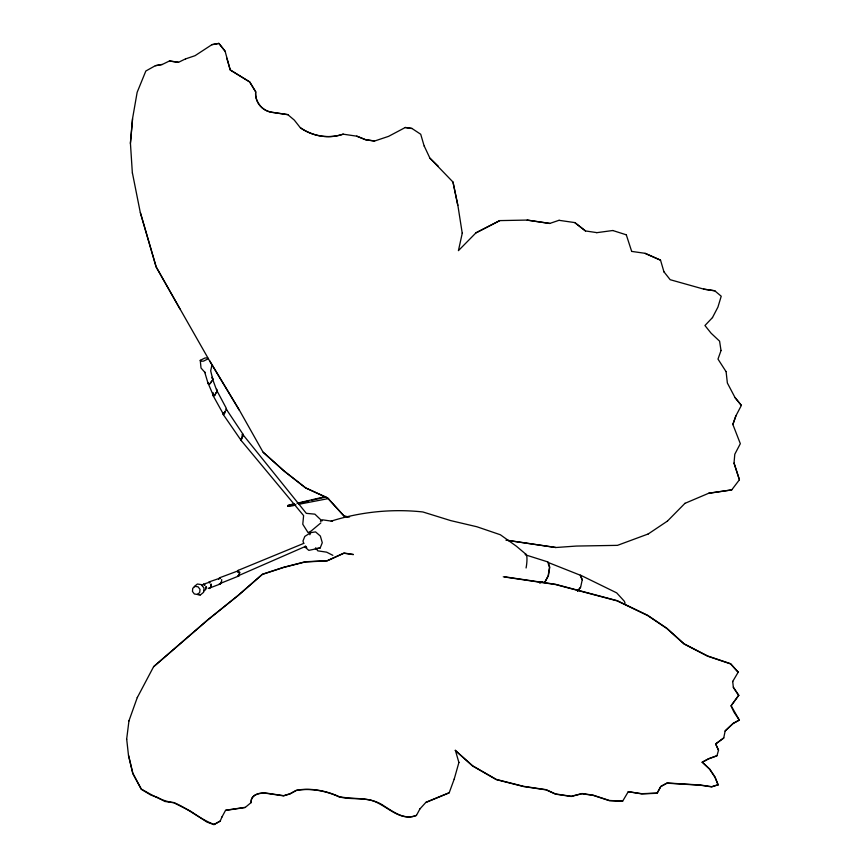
<?xml version="1.0" encoding="UTF-8"?>
<svg xmlns="http://www.w3.org/2000/svg" width="868" height="868" viewBox="0 0 868 868"><rect width="100%" height="100%" fill="white"/><g stroke="black" fill="none" stroke-linecap="round" stroke-linejoin="round"><path stroke-width="1.3" d="M130.384 143.383L132.511 118.829L137.144 92.333L145.835 71.013L155.426 65.653L162.37 64.416L169.51 60.955L178.504 62.29M132.576 118.775L130.439 143.318L132.359 173.047M126.63 739.406L128.974 720.755M223.174 413.309L222.881 412.81L223.315 414.611L241.196 440.521L240.892 439.23M213.061 392.586L213.344 396.068L223.369 414.144L225.485 410.933L224.356 414.079L223.315 414.611M210.75 586.475L211.228 584.023L210.913 587.061L209.524 588.526L208.103 588.124M211.738 365.905L210.685 370.842L212.844 379.739L212.107 377.949M499.849 220.537L475.979 232.83L458.423 250.646L462.286 233.069M212.584 379.088L217.206 391.761L216.544 390.014L226.168 408.025L226.602 410.39L226.081 408.871L242.964 434.184L243.344 435.888L243.018 434.738L306.306 513.346L314.889 514.16L322.006 520.963M205.564 588.992L206.139 586.573L205.683 589.546L204.013 590.934M454.192 779.171L458.955 762.321M703.547 289.152L714.798 290.823L721.221 296.216L717.934 307.098L712.465 317.59M126.695 739.21L128.507 755.583L132.804 773.572L141.256 789.272L150.772 795.023L157.694 797.486L164.79 801.435L173.795 802.759L190.222 810.972L207.007 822.126L213.929 824.6L220.233 820.987M622.638 801.186L609.369 800.47L593.278 795.196L582.027 793.536L571.285 796.281L555.531 793.949L546.189 789.685L523.675 786.354L496.333 779.421L472.637 765.793L455.277 750.419L472.572 765.988L496.268 779.616L523.621 786.549L546.124 789.869L555.466 794.144L571.22 796.477L581.961 793.732L593.213 795.392L609.303 800.665L622.638 801.186L628.258 791.703L641.767 793.699L657.174 793.081L660.83 786.397L667.069 782.979L700.487 785.03L711.738 786.69L718.151 784.748L715.048 777.066L709.688 769.037L702.255 762.158L708.494 758.74L716.99 755.659M628.258 791.703L641.702 793.884L657.119 793.276L660.765 786.592L667.004 783.175L700.422 785.225L711.673 786.885L718.151 784.748M718.086 784.943L714.982 777.261L709.633 769.232L702.255 762.158M504.677 576.808L555.563 584.327L617.181 600.667L647.626 615.293L666.83 628.258L684.114 643.817L707.648 655.98L730.661 663.716L738.201 672.266L730.596 663.911L707.583 656.165L684.049 644.013L666.765 628.443L647.571 615.488L617.115 600.862L555.498 584.522L503.277 576.808M718.498 750.31L715.623 743.898L723.771 737.876M725.105 731.051L733.091 723.554L739.33 720.136L733.97 712.118L731.04 705.901L738.744 695.268L733.384 687.25M739.33 720.136L731.106 705.706L738.744 695.268M237.723 571.784L238.19 570.363L303.919 543.314M721.069 350.433L717.988 359.092L726.017 371.58M732.809 424.56L735.836 415.967L741.37 405.41L735.196 397.718M735.901 415.902L732.874 424.495L740.328 443.678L734.795 454.235L734.013 463.154L739.417 479.776L731.691 489.932L708.603 493.295L684.939 503.353M128.92 720.95L137.328 697.416M454.257 778.976L449.147 792.885L425.928 802.455M237.702 572.066L238.19 570.818L238.939 572.381L238.19 570.363M309.854 534.753L310.69 532.648L315.561 531.889L320.357 536.055L322.278 542.706L320.184 547.958L308.813 550.366L304.646 546.753M221.969 816.907L220.168 821.182L213.929 824.6M238.147 575.419L238.884 575.484L239.763 572.24L238.83 575.983L220.342 583.415L221.351 581.81M218.725 579.314L219.517 577.806L238.19 570.818M137.274 697.612L153.669 666.581L207.951 619.665L238.299 595.242L262.407 574.236L283.717 567.26L305.2 561.77L327.193 560.685L344.01 553.046L353.385 554.435M221.904 817.103L225.615 810.224L245.188 807.338M420.09 808.618L416.38 815.508C398.889 822.18 386.151 804.104 370.343 800.025C359.97 797.855 349.337 799.558 339.008 796.835A48.38 29.089 17.7 0 0 296.238 790.509L289.999 793.927L283.586 795.869L267.832 793.536A18.228 10.958 17.7 0 0 251.199 802.64M732.646 681.564L738.267 672.071M209.427 588.092L220.407 583.947L221.47 582.493L221.698 579.596M577.687 590.989L580.649 587.224L582.189 579.954L580.149 575.159L547.806 562.334M577.545 591.043L580.464 587.354M420.025 808.813L425.982 802.26L449.201 792.69M294.426 503.874C282.87 505.784 288.284 507.52 295.923 504.851M288.089 506.359L287.937 505.393M202.049 585.694L203.459 584.207L208.917 582.417L210.067 582.819L208.765 582.027L219.626 578.283L220.483 578.609L219.517 577.806M712.53 317.536L704.946 325.522L711.109 333.214L719.594 341.178L721.004 350.498M241 440.282L242.584 435.031L242.378 437.646L241 440.282L303.605 515.592L302.78 524.261L308.053 532.616L310.994 531.14L320.856 522.905M626.208 234.783L612.895 230.552M626.262 234.718L631.654 251.329M663.998 272.01L660.526 260.118L645.163 253.326L631.6 251.394M741.37 405.41L735.142 397.783L727.362 383.005L726.082 371.515M739.417 479.776L734.078 463.089M667.438 521.104L685.004 503.288M153.603 666.776L207.886 619.86L238.233 595.437L262.342 574.421L283.662 567.455L305.135 561.965L327.138 560.88L343.945 553.241L353.319 554.63M194.215 586.605L197.362 584.023L201.419 584.631L204.002 588.048L203.6 592.301L200.443 594.884L194.356 593.983L192.446 591.433L192.739 588.287L195.083 586.377L198.088 586.822L200.009 589.361L199.705 592.508L197.372 594.417L200.443 594.884M200.258 360.339L204.946 358.007L207.55 357.909L208.201 358.788L203.513 361.121L200.92 361.218L200.258 360.339L201.018 368.01L205.163 372.687L204.674 372.025L207.81 382.528L213.419 395.689L214.852 394.951L216.154 392.553L214.7 395.591L213.344 396.068M320.411 521.332L322.364 519.813L332.498 521.277L331.207 521.125C360.383 511.925 392.076 508.572 422.879 511.968L450.785 520.626L476.89 526.757L500.369 534.764L516.373 546.2L526.171 554.457M715.558 744.093L723.717 738.071L725.171 730.856L733.145 723.359L739.395 719.941M648.081 534.059L667.503 521.05M310.69 532.648L304.798 536.435L302.986 540.981L303.648 543.292M702.19 762.354L708.44 758.936L716.925 755.854L718.552 750.115L715.623 743.898M242.009 434.673L242.964 434.184M475.924 232.895L499.784 220.602L527.245 220.071L549.748 223.401M185.643 58.818L178.45 62.344L169.444 61.02M238.884 575.484L305.753 546.276L304.809 546.428L306.74 547.632L305.341 546.428M648.136 534.004L617.463 545.354L576.374 546.059L555.726 547.524L506.185 540.2M185.589 58.883L195.04 55.693L211.955 44.637L218.899 43.4L225.072 51.093L230.215 70.004L249.691 81.928L255.724 91.78A18.228 17.132 44.4 0 0 272.183 112.297L287.937 114.63M559.133 220.266L549.683 223.467L527.18 220.136M297.019 503.266L325.565 496.572M288.089 505.567L294.599 504.102M299.818 502.919L308.943 500.858M311.547 500.272L324.578 497.331M539.82 582.721L543.097 582.005L539.657 582.895M288.187 505.925L294.784 504.536M298.538 504.341L328.581 498.547M225.55 810.419L245.123 807.533L251.264 802.444A18.228 10.958 17.7 0 1 267.897 793.341L283.652 795.674L290.064 793.732L296.303 790.314A48.38 29.089 17.7 0 1 339.062 796.64C354.361 799.829 370.886 796.347 384.416 806.242C394.05 812.231 404.542 820.347 416.434 815.312M211.89 44.691L218.899 43.4L225.007 51.158M155.361 65.718L162.305 64.482M315.312 548.717L320.184 547.958M708.668 493.23L731.757 489.867M596.75 232.678L612.96 230.487M412.105 128.464L405.356 127.466L388.571 136.363L374.488 141.061L365.482 139.726L356.672 136.167L343.175 134.171A48.38 45.461 44.4 0 1 300.404 127.846L294.295 120.088L287.872 114.684L272.118 112.363A18.228 17.132 44.4 0 1 255.669 91.845L249.691 81.928L230.27 69.939L226.743 58.123M405.291 127.531L412.04 128.529L420.72 134.258L424.192 146.149M374.542 140.996L365.547 139.661L356.737 136.102M559.079 220.331L574.887 222.599L585.564 230.953L596.815 232.624M714.852 290.758L703.601 289.087L670.172 279.702L664.063 271.944M349.598 516.97L344.238 516.178L327.529 497.961L305.601 487.935L284.259 471.226L263.113 452.271L239.459 410.293L209.579 360.676M506.25 540.135L555.791 547.469M348.198 516.84L344.173 516.243L327.594 497.896L305.666 487.881L284.324 471.161L263.178 452.217M219.311 583.665L220.407 583.947M203.459 584.207L205.098 585.086L203.568 584.555M238.071 575.788L238.83 575.983M525.4 554.826L548.077 561.997L549.748 567.151L548.424 575.603L544.724 582.439L548.153 575.896L549.498 567.455L548.229 563.614M213.984 824.405C199.716 819.034 188.041 808.466 173.85 802.564C161.99 801.446 151.574 794.784 141.321 789.088L132.869 773.377L128.572 755.388M645.098 253.391L660.472 260.183M332.867 555.346L326.65 552.167L317.807 550.854L315.659 547.816M574.833 222.664L585.499 231.018M430.029 158.236L452.988 182.041L457.859 205.293L462.221 233.134M438.394 166.331L429.975 158.302L424.246 146.084M738.679 695.463L733.33 687.445L732.711 681.369M239.405 410.347L209.513 360.73L156.121 266.964L140.323 212.649L132.424 172.992M179.893 308.824L156.175 266.899L140.377 212.584M207.788 382.397L208.526 383.938L210.262 383.287L211.922 380.792L210.164 383.764L208.515 384.144L207.788 382.419L207.994 382.918M212.193 377.287L213.007 379.099M212.779 394.18L213.419 395.689M582.363 579.857L580.345 575.083L616.692 592.877L624.331 601.242L625.112 603.206M216.696 389.233L217.391 390.925M222.881 412.81L223.369 414.144M240.762 439.175L241.196 440.521M455.342 750.223L458.901 762.516M452.988 182.041L457.794 205.358M343.229 134.106A48.38 45.461 44.4 0 1 300.469 127.78M525.249 554.348A11.425 2.387 -81.6 0 1 526.084 567.976"/></g></svg>
